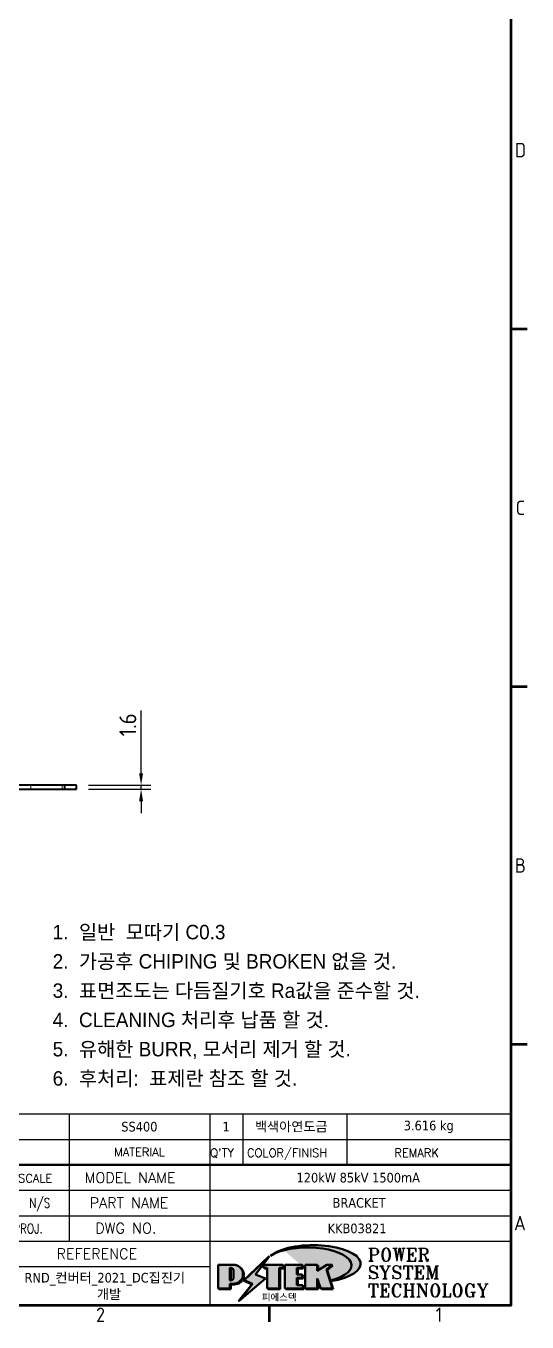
# Model space of a CAD drawing. Header units: millimetres. Extents: x 0 to 1682, y 0 to 1188.
# Drawn here: x 1441 to 1649, y 33 to 571 of the extents above; entities that cross this region are included whole.
import ezdxf
from ezdxf.enums import TextEntityAlignment as Align

# ---------------------------------------------------------------- set-up
doc = ezdxf.new("R2010")
doc.units = ezdxf.units.MM
doc.header["$LTSCALE"] = 2
doc.linetypes.add('DASHED', pattern=[0.2067, 0.1654, -0.0413])
doc.layers.get('0').update_dxf_attribs({"color": 3, "lineweight": 25})
for name, color, linetype, lineweight in [('가려진 것(ISO)', 2, 'DASHED', 18), ('가시적인 것(ISO)', 3, 'Continuous', 40), ('경계(ISO)', 7, 'Continuous', 70), ('기호(ISO)', 5, 'Continuous', 25), ('제목(ISO)', 7, 'Continuous', 50), ('치수(ISO)', 7, 'Continuous', 25), ('해치(ISO)', 7, 'Continuous', 18)]:
    doc.layers.add(name, color=color, linetype=linetype, lineweight=lineweight)
doc.styles.add('HAN_291', font='')
doc.styles.add('HAN_370', font='', dxfattribs={"width": 2})
doc.styles.add('ISO Proportional', font='arial.ttf')
doc.styles.add('RC_284', font='ROMANC.shx')
doc.styles.add('RC_287', font='ROMANC.shx')
doc.styles.add('RC_292', font='ROMANC.shx')
doc.styles.add('ROMANT_294', font='romant.shx')
doc.styles.add('문자 텍스트_M2B', font='isocp.shx')
doc.styles.add('치수 텍스트_PSTEK_POSCO', font='isocp.shx')
doc.styles.add('텍스트 스타일198', font='tahoma.ttf')
doc.styles.add('텍스트 스타일333', font='ROMANC.shx', dxfattribs={"width": 0.800000011920929})
doc.styles.get('HAN_291').set_extended_font_data('GulimChe')
doc.styles.get('HAN_370').set_extended_font_data('GulimChe')
doc.dimstyles.new('치수_PSTEK_POSCO', dxfattribs={"dimscale": 2, "dimtxt": 3.5, "dimasz": 2.5, "dimexe": 2, "dimexo": 2.5, "dimgap": 1, "dimtad": 1, "dimrnd": 1e-08, "dimdsep": 46, "dimtxsty": '치수 텍스트_PSTEK_POSCO', "dimcen": 0.09, "dimdle": 10, "dimclrd": 7, "dimclre": 7, "dimclrt": 2, "dimadec": 1, "dimazin": 2, "dimtfac": 1, "dimtmove": 0, "dimatfit": 3, "dimfxl": 0, "dimtolj": 1, "dimlwd": -1, "dimlwe": -1, "dimarcsym": 0})

# ---------------------------------------------------------------- blocks, each defined once
blk = doc.blocks.new('경계 Default Border')
at = {"layer": '경계(ISO)'}
for p, q in [((820.9999847412109, 222.7499961853027), (824.4000244140625, 222.7499961853027)), ((820.9999847412109, 148.5000038146973), (824.4000244140625, 148.5000038146973)), ((820.9999847412109, 74.25000190734863), (824.4000244140625, 74.25000190734863)), ((770.9166717529297, 20), (770.9166717529297, 16.59999966621399))]:
    blk.add_line(p, q, dxfattribs=at)
at = {"layer": '경계(ISO)', "flags": 128}
blk.add_lwpolyline([(20, 20), (20, 574.0000152587891), (820.9999847412109, 574.0000152587891), (820.9999847412109, 20), (20, 20)], dxfattribs=at)
at = {"layer": '경계(ISO)', "color": 2, "char_height": 3.00000011920929, "attachment_point": 7, "style": '문자 텍스트_M2B'}
for s, insert in [('D', (821.878270202895, 258.3463944559917)), ('C', (822.0445395201643, 184.0963944559917)), ('B', (821.878270202895, 109.8463944559917)), ('A', (821.7144008173592, 35.61784856929444)), ('2', (735.0027394168841, 16.57139439638704)), ('1', (805.4443994374815, 16.59999988079071))]:
    blk.add_mtext(s, dxfattribs=dict(at, insert=insert))
blk = doc.blocks.new('제목 블록 PSTEK')
for color, points in [(252, [(317.2195697678507, 17.0593801673321), (322.0326348870767, 21.62682475217465), (322.2781991042243, 21.94392121864296), (317.0471853425802, 16.97985676345368), (318.7512090904202, 16.1899260703855), (316.0018030350395, 12.71868385740789), (316.3356552234328, 13.00206718743325), (318.9235935156908, 16.2694494742633)]), (5, [(321.6183518841322, 17.4193704504104), (319.5281351041078, 18.24969419629727), (322.4505835294948, 22.02344462252142), (317.2195697678507, 17.0593801673321), (318.9235935156908, 16.2694494742633), (316.1741874603099, 12.79820726128571)]), (1, [(324.4839107253602, 19.60711530335299), (325.2419748254881, 19.60711530335299), (325.2419748254881, 20.25857663940324), (321.2266040451076, 20.25857663940324), (321.2266040451076, 19.60711530335299), (321.9846681452406, 19.60711530335299), (321.9846681452406, 15.3430047401139), (324.4839107253602, 15.3430047401139)]), (252, [(321.9846681452406, 19.60711530335299), (321.4042753185749, 19.60711530335299), (321.4042753185749, 19.45905590879572), (321.9846681452406, 19.45905590879572)]), (252, [(324.6615819988275, 19.45905590879572), (325.4196460989604, 19.45905590879572), (325.4196460989604, 20.11051724484596), (325.2419748254881, 20.11051724484596), (325.2419748254881, 19.60711530335299), (324.4839107253602, 19.60711530335299), (324.4839107253602, 15.3430047401139), (322.1623394187076, 15.3430047401139), (322.1623394187076, 15.19494534555726), (324.6615819988275, 15.19494534555726)]), (1, [(329.2277337269622, 20.25857663940324), (325.65654113025, 20.25857663940324), (325.65654113025, 15.3430047401139), (329.3580259941756, 15.3430047401139), (329.3580259941756, 15.9944660761648), (328.1137701654877, 15.9944660761648), (328.1137701654877, 17.56360607323003), (329.2277337269622, 17.56360607323003), (329.2277337269622, 18.25543873810179), (328.1137701654877, 18.25543873810179), (328.1137701654877, 19.60711530335299), (329.2277337269622, 19.60711530335299)]), (252, [(328.2914414389548, 19.45905590879572), (329.4054050004294, 19.45905590879572), (329.4054050004294, 20.11051724484596), (329.2277337269622, 20.11051724484596), (329.2277337269622, 19.60711530335299), (328.1137701654877, 19.60711530335299), (328.1137701654877, 18.25543873810179), (328.2914414389548, 18.25543873810179)]), (1, [(332.3312149849806, 20.25857663940324), (329.8592894925411, 20.25857663940324), (329.8592894925411, 15.3430047401139), (332.3312149849806, 15.3430047401139), (332.3312149849806, 17.4318630164523), (333.0701931098801, 15.3430047401139), (335.4855464857051, 15.3430047401139), (334.2514536401189, 19.30614745124769), (335.4379594596742, 20.25857663940324), (334.3071782107978, 20.25857663940324), (332.3312149849806, 18.99741471888304)]), (252, [(332.5088862584528, 20.1105172448466), (332.3312149849806, 20.1105172448466), (332.3312149849806, 18.99741471888368), (332.5088862584528, 19.11081371413894)]), (252, [(335.6156307331414, 20.11051724484596), (335.2535118015555, 20.11051724484596), (334.2514536401189, 19.30614745124769), (335.4855464857051, 15.3430047401139), (333.1954852176545, 15.3430047401139), (333.2478643833523, 15.19494534555726), (335.6632177591723, 15.19494534555726), (334.4291249135862, 19.15808805669106)]), (252, [(328.2914414389548, 17.41554667867274), (329.4054050004294, 17.41554667867274), (329.4054050004294, 18.10737934354514), (329.2277337269622, 18.10737934354514), (329.2277337269622, 17.56360607323003), (328.1137701654877, 17.56360607323003), (328.1137701654877, 15.9944660761648), (328.2914414389548, 15.9944660761648)]), (252, [(332.5088862584528, 16.92964231796647), (332.3312149849806, 17.43186301645164), (332.3312149849806, 15.3430047401139), (330.0369607660135, 15.3430047401139), (330.0369607660135, 15.19494534555726), (332.5088862584528, 15.19494534555726)]), (252, [(329.5356972676428, 15.8464066816075), (329.3580259941756, 15.8464066816075), (329.3580259941756, 15.3430047401139), (325.8342124037171, 15.3430047401139), (325.8342124037171, 15.19494534555726), (329.5356972676428, 15.19494534555726)])]:
    blk.add_hatch(color=color).paths.add_polyline_path(points)
h = blk.add_hatch(color=1)
edge = h.paths.add_edge_path(flags=0)
edge.add_line((314.2242174273352, 19.60711530335299), (314.2242174273352, 17.00126995915134))
edge.add_line((314.2242174273352, 17.00126995915134), (314.3485873187598, 17.00126995915134))
edge.add_arc((314.3485873187598, 17.6527312952023), 0.6514613360509371, 270, 360)
edge.add_line((315.0000486548106, 17.6527312952023), (315.0000486548106, 18.95565396730211))
edge.add_arc((314.3485873187598, 18.95565396730212), 0.6514613360508712, 0, 90)
edge.add_line((314.3485873187598, 19.60711530335299), (314.2242174273352, 19.60711530335299))
edge = h.paths.add_edge_path()
edge.add_arc((314.9847713324306, 18.28938669179658), 1.969189947606664, 269.9999999999959, 450)
edge.add_line((314.9847713324306, 20.25857663940318), (311.7664314776902, 20.25857663940324))
edge.add_line((311.7664314776902, 20.25857663940324), (311.7664314776902, 15.3430047401139))
edge.add_line((311.7664314776902, 15.3430047401139), (314.2242174273352, 15.3430047401139))
edge.add_line((314.2242174273352, 15.3430047401139), (314.2242174273352, 16.32019674418991))
edge.add_line((314.2242174273352, 16.32019674418991), (314.9847713324307, 16.32019674418991))
h = blk.add_hatch(color=252)
edge = h.paths.add_edge_path()
edge.add_arc((314.9847713324309, 18.28938669179657), 1.969189947606666, 270, 406.8278729790604)
edge.add_arc((315.1624426058984, 18.1413272972396), 1.969189947606962, -90, 53.560984836317004, ccw=False)
edge.add_line((315.1624426058984, 16.17213734963263), (314.4018887008024, 16.17213734963263))
edge.add_line((314.4018887008024, 16.17213734963263), (314.4018887008024, 15.19494534555726))
edge.add_line((314.4018887008024, 15.19494534555726), (311.9441027511573, 15.19494534555726))
edge.add_line((311.9441027511573, 15.19494534555726), (311.9441027511573, 15.3430047401139))
edge.add_line((311.9441027511573, 15.3430047401139), (314.2242174273352, 15.3430047401139))
edge.add_line((314.2242174273352, 15.3430047401139), (314.2242174273352, 16.32019674418991))
edge.add_line((314.2242174273352, 16.32019674418991), (314.9847713324309, 16.32019674418991))
h = blk.add_hatch(color=252)
edge = h.paths.add_edge_path()
edge.add_line((314.4018887008024, 19.45905590879572), (314.5262585922315, 19.45905590879572))
edge.add_arc((314.5262585922314, 18.80759457274939), 0.6514613360463194, 60.4189348879147, 90.00000000000318, ccw=False)
edge.add_arc((314.3485873187602, 18.95565396730057), 0.6514613360524251, 39.96992292766206, 90.00000000009999)
edge.add_line((314.3485873187591, 19.60711530335307), (314.2242174273352, 19.60711530335298))
edge.add_line((314.2242174273352, 19.60711530335299), (314.2242174273352, 17.00126995915134))
edge.add_line((314.2242174273352, 17.00126995915134), (314.3485873187591, 17.00126995915134))
edge.add_arc((314.3485873187568, 17.652731295233), 0.6514613360816299, 270.0000000002, 274.6930825552478)
edge.add_line((314.4018887008024, 17.0034541317032), (314.4018887008024, 19.45905590879572))
at = {"layer": '해치(ISO)', "true_color": 0x27d1fc}
h = blk.add_hatch(color=140, dxfattribs=at)
edge = h.paths.add_edge_path()
edge.add_ellipse((330.3660919371412, 20.15576403068321), major_axis=(9.100907360794343, 0), ratio=0.4069904968023172, start_angle=301.3098473703837, end_angle=507.7436900681698)
edge.add_ellipse((331.5340919371412, 20.4634168429492), major_axis=(-9.82350664112931, 0), ratio=0.3942600559756514, start_angle=111.51207141178469, end_angle=334.47025347086895, ccw=False)
edge.add_line((335.1363447531188, 16.8601935978785), (335.0955236905705, 16.99119398620872))
at = {"color": 180}
for p, q in [((182.475792979055, 11.79100474011392), (182.4757929790549, 51.56524660363496)), ((182.4757929790549, 51.56524660363496), (372.4757929537551, 51.56524660363496)), ((189.2651435055721, 51.56524660363496), (189.2651435055722, 41.00524660363494)), ((215.2152739891528, 41.00524660363494), (215.2152739891528, 51.56524660363496)), ((280.8758854511282, 51.56524660363496), (280.8758854511282, 41.00524660363494)), ((310.0881549537552, 51.56524660363496), (310.0881549537553, 41.00524660363494)), ((316.9044520275131, 51.56524660363496), (316.9044520275127, 41.00524660363494)), ((338.4566026226726, 51.56524660363496), (338.4566026226727, 41.00524660363494)), ((372.4757929537551, 51.56524660363496), (372.4757929537551, 11.79100474011389)), ((182.475792979055, 46.2852466036349), (372.4757929537551, 46.28524660363492)), ((182.475792979055, 41.00524660363493), (206.451475290024, 41.00524660363493)), ((222.9401812389276, 11.79100474011392), (222.9401812389276, 41.00524660363494)), ((239.4288871878316, 11.79100474011392), (239.4288871878316, 41.00524660363494)), ((255.9175931367356, 11.79100474011392), (255.9175931367356, 41.00524660363494)), ((268.6918866058747, 41.00524660363494), (268.6918866058747, 30.44524660363498)), ((280.8758854511282, 41.00524660363494), (280.8758854511282, 25.16524660363502)), ((310.088154953755, 41.00524660363494), (310.088154953755, 11.79100474011392)), ((182.475792979055, 35.72524660363497), (206.451475290024, 35.72524660363497)), ((198.8621818849491, 12.02524660363491), (198.8621818849491, 35.72524660363497)), ((206.451475290024, 35.72524660363497), (372.4757929537551, 35.72524660363497)), ((182.475792979055, 31.77524660363492), (206.451475290024, 31.77524660363492)), ((255.917593136736, 30.44524660363498), (372.4757929537552, 30.44524660363501)), ((182.475792979055, 27.82524660363487), (206.451475290024, 27.82524660363487)), ((255.9175931367359, 25.16524660363502), (372.4757929537552, 25.165246603635)), ((268.6918866058744, 25.16524660363502), (268.6918866058744, 11.79100474011392)), ((182.475792979055, 23.87524660363505), (206.451475290024, 23.87524660363505)), ((182.475792979055, 19.92524660363478), (206.451475290024, 19.92524660363478)), ((255.9175931367359, 19.88524660363481), (310.0881549537553, 19.88524660363481)), ((206.451475290024, 16.74100474011396), (255.9175931367359, 16.74100474011396)), ((182.475792979055, 15.97524660363496), (206.451475290024, 15.97524660363496)), ((182.475792979055, 11.79100474011392), (372.4757929537551, 11.79100474011389))]:
    blk.add_line(p, q, dxfattribs=at)
at = {"color": 7, "lineweight": 50}
for p, q in [((206.4514752900237, 11.79100474011392), (206.4514752900237, 41.00524660363494)), ((206.451475290024, 41.00524660363494), (372.4757929537551, 41.00524660363496))]:
    blk.add_line(p, q, dxfattribs=at)
at = {"color": 7}
for p, q in [((322.2781991042243, 21.94392121864296), (317.0471853425802, 16.97985676345368)), ((322.4505835294948, 22.02344462252142), (317.2195697678507, 17.0593801673321)), ((317.2195697678507, 17.0593801673321), (322.0326348870767, 21.62682475217465)), ((319.5281351041078, 18.24969419629727), (322.4505835294948, 22.02344462252142)), ((322.0326348870767, 21.62682475217465), (322.2781991042243, 21.94392121864296)), ((311.7664314776902, 20.25900474011391), (311.7664314776902, 15.34300474011391)), ((314.9847713324309, 20.25857663940324), (311.7664314776902, 20.25857663940324)), ((314.9847713324309, 20.25857663940324), (311.7664314776902, 20.25857663940324)), ((311.7664314776902, 20.25857663940324), (311.7664314776902, 15.3430047401139)), ((314.2242174273352, 17.00126995915134), (314.2242174273352, 19.60711530335299)), ((314.2242174273352, 19.60711530335299), (314.3485873187591, 19.60711530335299)), ((314.3485873187591, 19.60711530335299), (314.2242174273352, 19.60711530335299)), ((314.2242174273352, 19.60711530335299), (314.2242174273352, 17.00126995915134)), ((314.2242174273352, 17.00126995915134), (314.2242174273352, 19.60711530335299)), ((314.2242174273352, 19.60711530335299), (314.3485873187591, 19.60711530335299)), ((314.4018887008024, 19.45905590879572), (314.5262585922314, 19.45905590879572)), ((314.4018887008024, 17.0034541317032), (314.4018887008024, 19.45905590879572)), ((315.0000486548106, 18.95565396730275), (315.0000486548106, 17.65273129520161)), ((315.0000486548106, 18.95565396730275), (315.0000486548106, 17.65273129520161)), ((325.2419748254881, 20.25857663940324), (321.2266040451076, 20.25857663940324)), ((321.2266040451076, 20.25857663940324), (321.2266040451076, 19.60711530335299)), ((325.2419748254881, 20.25857663940324), (321.2266040451076, 20.25857663940324)), ((321.2266040451076, 20.25857663940324), (321.2266040451076, 19.60711530335299)), ((321.2266040451076, 19.60711530335299), (321.9846681452406, 19.60711530335299)), ((321.2266040451076, 19.60711530335299), (321.9846681452406, 19.60711530335299)), ((321.4042753185749, 19.60711530335299), (321.4042753185749, 19.45905590879572)), ((321.9846681452406, 19.60711530335299), (321.4042753185749, 19.60711530335299)), ((321.4042753185749, 19.45905590879572), (321.9846681452406, 19.45905590879572)), ((321.9846681452406, 19.60711530335299), (321.9846681452406, 15.3430047401139)), ((321.9846681452406, 19.45905590879572), (321.9846681452406, 19.60711530335299)), ((321.9846681452406, 19.60711530335299), (321.9846681452406, 15.3430047401139)), ((324.4839107253602, 19.60711530335299), (325.2419748254881, 19.60711530335299)), ((324.4839107253602, 15.3430047401139), (324.4839107253602, 19.60711530335299)), ((325.2419748254881, 19.60711530335299), (324.4839107253602, 19.60711530335299)), ((324.4839107253602, 19.60711530335299), (324.4839107253602, 15.3430047401139)), ((324.4839107253602, 19.60711530335299), (325.2419748254881, 19.60711530335299)), ((324.4839107253602, 15.3430047401139), (324.4839107253602, 19.60711530335299)), ((324.6615819988275, 19.45905590879572), (325.4196460989604, 19.45905590879572)), ((324.6615819988275, 15.19494534555726), (324.6615819988275, 19.45905590879572)), ((325.2419748254881, 19.60711530335299), (325.2419748254881, 20.25857663940324)), ((325.2419748254881, 19.60711530335299), (325.2419748254881, 20.25857663940324)), ((325.4196460989604, 20.11051724484596), (325.2419748254881, 20.11051724484596)), ((325.2419748254881, 20.11051724484596), (325.2419748254881, 19.60711530335299)), ((325.4196460989604, 19.45905590879572), (325.4196460989604, 20.11051724484596)), ((329.2277337269622, 20.25857663940324), (325.65654113025, 20.25857663940324)), ((325.65654113025, 20.25857663940324), (325.65654113025, 15.3430047401139)), ((325.65654113025, 20.25857663940324), (325.65654113025, 15.3430047401139)), ((329.2277337269622, 20.25857663940324), (325.65654113025, 20.25857663940324)), ((328.1137701654877, 18.25543873810179), (328.1137701654877, 19.60711530335299)), ((328.1137701654877, 19.60711530335299), (329.2277337269622, 19.60711530335299)), ((329.2277337269622, 19.60711530335299), (328.1137701654877, 19.60711530335299)), ((328.1137701654877, 19.60711530335299), (328.1137701654877, 18.25543873810179)), ((328.1137701654877, 18.25543873810179), (328.1137701654877, 19.60711530335299)), ((328.1137701654877, 19.60711530335299), (329.2277337269622, 19.60711530335299)), ((328.2914414389548, 18.25543873810179), (328.2914414389548, 19.45905590879572)), ((328.2914414389548, 19.45905590879572), (329.4054050004294, 19.45905590879572)), ((329.2277337269622, 19.60711530335299), (329.2277337269622, 20.25857663940324)), ((329.2277337269622, 19.60711530335299), (329.2277337269622, 20.25857663940324)), ((329.4054050004294, 20.11051724484596), (329.2277337269622, 20.11051724484596)), ((329.2277337269622, 20.11051724484596), (329.2277337269622, 19.60711530335299)), ((329.4054050004294, 19.45905590879572), (329.4054050004294, 20.11051724484596)), ((332.3312149849806, 20.25857663940324), (329.8592894925411, 20.25857663940324)), ((329.8592894925411, 20.25857663940324), (329.8592894925411, 15.3430047401139)), ((329.8592894925411, 20.25857663940324), (329.8592894925411, 15.3430047401139)), ((332.3312149849806, 20.25857663940324), (329.8592894925411, 20.25857663940324)), ((334.3071782107978, 20.25857663940324), (332.3312149849806, 18.99741471888304)), ((332.3312149849806, 18.99741471888304), (332.3312149849806, 20.25857663940324)), ((334.3071782107978, 20.25857663940324), (332.3312149849806, 18.99741471888304)), ((332.3312149849806, 18.99741471888304), (332.3312149849806, 20.25857663940324)), ((332.5088862584528, 20.1105172448466), (332.3312149849806, 20.1105172448466)), ((332.3312149849806, 20.1105172448466), (332.3312149849806, 18.99741471888368)), ((332.3312149849806, 18.99741471888368), (332.5088862584528, 19.11081371413894)), ((332.5088862584528, 19.11081371413894), (332.5088862584528, 20.1105172448466)), ((334.2514536401189, 19.30614745124769), (335.4379594596742, 20.25857663940324)), ((334.2514536401189, 19.30614745124769), (335.4379594596742, 20.25857663940324)), ((335.2535118015555, 20.11051724484596), (334.2514536401189, 19.30614745124769)), ((335.4855464857051, 15.3430047401139), (334.2514536401189, 19.30614745124769)), ((334.2514536401189, 19.30614745124769), (335.4855464857051, 15.3430047401139)), ((335.4855464857051, 15.3430047401139), (334.2514536401189, 19.30614745124769)), ((335.4379594596742, 20.25857663940324), (334.3071782107978, 20.25857663940324)), ((335.4379594596742, 20.25857663940324), (334.3071782107978, 20.25857663940324)), ((334.4291249135862, 19.15808805669104), (335.6156307331414, 20.11051724484596)), ((335.6632177591723, 15.19494534555726), (334.4291249135862, 19.15808805669104)), ((335.6156307331414, 20.11051724484596), (335.2535118015555, 20.11051724484596)), ((314.3485873187591, 17.00126995915134), (314.2242174273352, 17.00126995915134)), ((314.2242174273352, 17.00126995915134), (314.3485873187591, 17.00126995915134)), ((314.3485873187591, 17.00126995915134), (314.2242174273352, 17.00126995915134)), ((314.2242174273352, 16.32019674418991), (314.9847713324309, 16.32019674418991)), ((314.2242174273352, 15.3430047401139), (314.2242174273352, 16.32019674418991)), ((314.9847713324309, 16.32019674418991), (314.2242174273352, 16.32019674418991)), ((314.2242174273352, 16.32019674418991), (314.2242174273352, 15.3430047401139)), ((314.2242174273352, 16.32019674418991), (314.9847713324309, 16.32019674418991)), ((314.2242174273352, 15.3430047401139), (314.2242174273352, 16.32019674418991)), ((314.4018887008024, 16.17213734963263), (315.162442605898, 16.17213734963263)), ((314.4018887008024, 15.19494534555726), (314.4018887008024, 16.17213734963263)), ((318.7512090904202, 16.1899260703855), (316.0018030350395, 12.71868385740789)), ((316.1741874603099, 12.79820726128571), (321.6183518841322, 17.4193704504104)), ((318.9235935156908, 16.2694494742633), (316.1741874603099, 12.79820726128571)), ((316.3356552234328, 13.00206718743325), (318.9235935156908, 16.2694494742633)), ((317.0471853425802, 16.97985676345368), (318.7512090904202, 16.1899260703855)), ((318.9235935156908, 16.2694494742633), (317.2195697678507, 17.0593801673321)), ((317.2195697678507, 17.0593801673321), (318.9235935156908, 16.2694494742633)), ((321.6183518841322, 17.4193704504104), (319.5281351041078, 18.24969419629727)), ((329.2277337269622, 18.25543873810179), (328.1137701654877, 18.25543873810179)), ((328.1137701654877, 18.25543873810179), (328.2914414389548, 18.25543873810179)), ((329.2277337269622, 18.25543873810179), (328.1137701654877, 18.25543873810179)), ((328.1137701654877, 17.56360607323003), (329.2277337269622, 17.56360607323003)), ((328.1137701654877, 15.9944660761648), (328.1137701654877, 17.56360607323003)), ((329.2277337269622, 17.56360607323003), (328.1137701654877, 17.56360607323003)), ((328.1137701654877, 17.56360607323003), (328.1137701654877, 15.9944660761648)), ((328.1137701654877, 17.56360607323003), (329.2277337269622, 17.56360607323003)), ((328.1137701654877, 15.9944660761648), (328.1137701654877, 17.56360607323003)), ((328.2914414389548, 15.9944660761648), (328.2914414389548, 17.41554667867274)), ((328.2914414389548, 17.41554667867274), (329.4054050004294, 17.41554667867274)), ((329.2277337269622, 17.56360607323003), (329.2277337269622, 18.25543873810179)), ((329.2277337269622, 17.56360607323003), (329.2277337269622, 18.25543873810179)), ((329.4054050004294, 18.10737934354514), (329.2277337269622, 18.10737934354514)), ((329.2277337269622, 18.10737934354514), (329.2277337269622, 17.56360607323003)), ((329.4054050004294, 17.41554667867274), (329.4054050004294, 18.10737934354514)), ((332.3312149849806, 17.4318630164523), (333.0701931098801, 15.3430047401139)), ((332.3312149849806, 15.3430047401139), (332.3312149849806, 17.4318630164523)), ((332.5088862584528, 16.92964231796647), (332.3312149849806, 17.43186301645164)), ((332.3312149849806, 17.43186301645164), (332.3312149849806, 15.3430047401139)), ((332.3312149849806, 17.4318630164523), (333.0701931098801, 15.3430047401139)), ((332.3312149849806, 15.3430047401139), (332.3312149849806, 17.4318630164523)), ((332.5088862584528, 15.19494534555726), (332.5088862584528, 16.92964231796647)), ((345.0447381189468, 17.50375595811051), (344.9867755289346, 17.689895936919)), ((311.7664314776902, 15.3430047401139), (314.2242174273352, 15.3430047401139)), ((311.7664314776902, 15.3430047401139), (314.2242174273352, 15.3430047401139)), ((314.2242174273352, 15.3430047401139), (311.9441027511573, 15.3430047401139)), ((311.9441027511573, 15.3430047401139), (311.9441027511573, 15.19494534555726)), ((311.9441027511573, 15.19494534555726), (314.4018887008024, 15.19494534555726)), ((321.9846681452406, 15.3430047401139), (324.4839107253602, 15.3430047401139)), ((321.9846681452406, 15.3430047401139), (324.4839107253602, 15.3430047401139)), ((324.4839107253602, 15.3430047401139), (322.1623394187076, 15.3430047401139)), ((322.1623394187076, 15.3430047401139), (322.1623394187076, 15.19494534555726)), ((322.1623394187076, 15.19494534555726), (324.6615819988275, 15.19494534555726)), ((325.65654113025, 15.3430047401139), (329.3580259941756, 15.3430047401139)), ((325.65654113025, 15.3430047401139), (329.3580259941756, 15.3430047401139)), ((329.3580259941756, 15.3430047401139), (325.8342124037171, 15.3430047401139)), ((325.8342124037171, 15.3430047401139), (325.8342124037171, 15.19494534555726)), ((325.8342124037171, 15.19494534555726), (329.5356972676428, 15.19494534555726)), ((329.3580259941756, 15.9944660761648), (328.1137701654877, 15.9944660761648)), ((328.1137701654877, 15.9944660761648), (328.2914414389548, 15.9944660761648)), ((329.3580259941756, 15.9944660761648), (328.1137701654877, 15.9944660761648)), ((329.3580259941756, 15.3430047401139), (329.3580259941756, 15.9944660761648)), ((329.3580259941756, 15.3430047401139), (329.3580259941756, 15.9944660761648)), ((329.5356972676428, 15.8464066816075), (329.3580259941756, 15.8464066816075)), ((329.3580259941756, 15.8464066816075), (329.3580259941756, 15.3430047401139)), ((329.5356972676428, 15.19494534555726), (329.5356972676428, 15.8464066816075)), ((329.8592894925411, 15.3430047401139), (332.3312149849806, 15.3430047401139)), ((329.8592894925411, 15.3430047401139), (332.3312149849806, 15.3430047401139)), ((332.3312149849806, 15.3430047401139), (330.0369607660135, 15.3430047401139)), ((330.0369607660135, 15.3430047401139), (330.0369607660135, 15.19494534555726)), ((330.0369607660135, 15.19494534555726), (332.5088862584528, 15.19494534555726)), ((333.0701931098801, 15.3430047401139), (335.4855464857051, 15.3430047401139)), ((333.0701931098801, 15.3430047401139), (335.4855464857051, 15.3430047401139)), ((335.4855464857051, 15.3430047401139), (333.1954852176545, 15.3430047401139)), ((333.1954852176545, 15.3430047401139), (333.2478643833523, 15.19494534555726)), ((333.2478643833523, 15.19494534555726), (335.6632177591723, 15.19494534555726)), ((316.0018030350395, 12.71868385740789), (316.3356552234328, 13.00206718743325))]:
    blk.add_line(p, q, dxfattribs=at)
at = {"color": 5}
for p, q in [((322.4505835294948, 22.02344462252142), (317.2195697678507, 17.0593801673321)), ((319.5281351041078, 18.24969419629727), (322.4505835294948, 22.02344462252142)), ((316.1741874603099, 12.79820726128571), (321.6183518841322, 17.4193704504104)), ((318.9235935156908, 16.2694494742633), (316.1741874603099, 12.79820726128571)), ((317.2195697678507, 17.0593801673321), (318.9235935156908, 16.2694494742633)), ((321.6183518841322, 17.4193704504104), (319.5281351041078, 18.24969419629727))]:
    blk.add_line(p, q, dxfattribs=at)
at = {"color": 1}
for p, q in [((314.9847713324309, 20.25857663940324), (311.7664314776902, 20.25857663940324)), ((311.7664314776902, 20.25857663940324), (311.7664314776902, 15.3430047401139)), ((314.2242174273352, 17.00126995915134), (314.2242174273352, 19.60711530335299)), ((314.2242174273352, 19.60711530335299), (314.3485873187591, 19.60711530335299)), ((315.0000486548106, 18.95565396730275), (315.0000486548106, 17.65273129520161)), ((325.2419748254881, 20.25857663940324), (321.2266040451076, 20.25857663940324)), ((321.2266040451076, 20.25857663940324), (321.2266040451076, 19.60711530335299)), ((321.2266040451076, 19.60711530335299), (321.9846681452406, 19.60711530335299)), ((321.9846681452406, 19.60711530335299), (321.9846681452406, 15.3430047401139)), ((324.4839107253602, 19.60711530335299), (325.2419748254881, 19.60711530335299)), ((324.4839107253602, 15.3430047401139), (324.4839107253602, 19.60711530335299)), ((325.2419748254881, 19.60711530335299), (325.2419748254881, 20.25857663940324)), ((329.2277337269622, 20.25857663940324), (325.65654113025, 20.25857663940324)), ((325.65654113025, 20.25857663940324), (325.65654113025, 15.3430047401139)), ((328.1137701654877, 18.25543873810179), (328.1137701654877, 19.60711530335299)), ((328.1137701654877, 19.60711530335299), (329.2277337269622, 19.60711530335299)), ((329.2277337269622, 19.60711530335299), (329.2277337269622, 20.25857663940324)), ((332.3312149849806, 20.25857663940324), (329.8592894925411, 20.25857663940324)), ((329.8592894925411, 20.25857663940324), (329.8592894925411, 15.3430047401139)), ((334.3071782107978, 20.25857663940324), (332.3312149849806, 18.99741471888304)), ((332.3312149849806, 18.99741471888304), (332.3312149849806, 20.25857663940324)), ((334.2514536401189, 19.30614745124769), (335.4379594596742, 20.25857663940324)), ((335.4855464857051, 15.3430047401139), (334.2514536401189, 19.30614745124769)), ((335.4379594596742, 20.25857663940324), (334.3071782107978, 20.25857663940324)), ((314.3485873187591, 17.00126995915134), (314.2242174273352, 17.00126995915134)), ((314.2242174273352, 16.32019674418991), (314.9847713324309, 16.32019674418991)), ((314.2242174273352, 15.3430047401139), (314.2242174273352, 16.32019674418991)), ((329.2277337269622, 18.25543873810179), (328.1137701654877, 18.25543873810179)), ((328.1137701654877, 17.56360607323003), (329.2277337269622, 17.56360607323003)), ((328.1137701654877, 15.9944660761648), (328.1137701654877, 17.56360607323003)), ((329.2277337269622, 17.56360607323003), (329.2277337269622, 18.25543873810179)), ((332.3312149849806, 17.4318630164523), (333.0701931098801, 15.3430047401139)), ((332.3312149849806, 15.3430047401139), (332.3312149849806, 17.4318630164523)), ((311.7664314776902, 15.3430047401139), (314.2242174273352, 15.3430047401139)), ((321.9846681452406, 15.3430047401139), (324.4839107253602, 15.3430047401139)), ((325.65654113025, 15.3430047401139), (329.3580259941756, 15.3430047401139)), ((329.3580259941756, 15.9944660761648), (328.1137701654877, 15.9944660761648)), ((329.3580259941756, 15.3430047401139), (329.3580259941756, 15.9944660761648)), ((329.8592894925411, 15.3430047401139), (332.3312149849806, 15.3430047401139)), ((333.0701931098801, 15.3430047401139), (335.4855464857051, 15.3430047401139))]:
    blk.add_line(p, q, dxfattribs=at)
at = {"color": 7}
for centre, radius, start, end in [((314.3485873187598, 18.95565396730211), 0.6514613360508712, 0, 90), ((314.3485873187602, 18.95565396730057), 0.6514613360524251, 39.96992292766117, 90), ((314.3485873187598, 18.95565396730212), 0.6514613360508712, 0, 90), ((314.5262585922314, 18.80759457274939), 0.6514613360463193, 60.41893488791137, 90), ((314.9847713324309, 18.28938669179658), 1.969189947606665, 270, 90), ((314.9847713324309, 18.28938669179658), 1.969189947606665, 270, 90), ((314.9847713324307, 18.2893866917965), 1.969189947606594, 270, 46.82787297909833), ((315.1624426058984, 18.1413272972396), 1.969189947606961, 270, 53.56098483636067), ((314.3485873187597, 17.65273129520228), 0.6514613360509381, 270, 0), ((314.3485873187598, 17.6527312952023), 0.6514613360509381, 270, 0), ((314.3485873187568, 17.652731295233), 0.6514613360816299, 270, 274.6930825552478)]:
    blk.add_arc(centre, radius, start, end, dxfattribs=at)
at = {"color": 1}
for centre, radius, start, end in [((314.3485873187598, 18.95565396730211), 0.6514613360508712, 0, 90), ((314.9847713324309, 18.28938669179657), 1.969189947606665, 270, 90), ((314.3485873187598, 17.6527312952023), 0.6514613360509381, 270, 0)]:
    blk.add_arc(centre, radius, start, end, dxfattribs=at)
at = {"layer": '제목(ISO)', "lineweight": 18}
blk.add_line((182.475792979055, 35.72500474011393), (182.475792979055, 11.79100474011392), dxfattribs=at)
at = {"layer": '제목(ISO)'}
for p, q in [((322.2781991042243, 21.94392121864296), (317.0471853425802, 16.97985676345368)), ((322.4505835294948, 22.02344462252142), (317.2195697678507, 17.0593801673321)), ((317.2195697678507, 17.0593801673321), (322.0326348870767, 21.62682475217465)), ((319.5281351041078, 18.24969419629727), (322.4505835294948, 22.02344462252142)), ((322.0326348870767, 21.62682475217465), (322.2781991042243, 21.94392121864296)), ((314.9847713324306, 20.25857663940324), (311.7664314776902, 20.25857663940324)), ((311.7664314776902, 20.25857663940324), (311.7664314776902, 15.3430047401139)), ((314.2242174273352, 17.00126995915134), (314.2242174273352, 19.60711530335299)), ((314.2242174273352, 19.60711530335299), (314.3485873187598, 19.60711530335299)), ((314.3485873187591, 19.60711530335299), (314.2242174273352, 19.60711530335299)), ((314.2242174273352, 19.60711530335299), (314.2242174273352, 17.00126995915134)), ((314.4018887008024, 19.45905590879572), (314.5262585922314, 19.45905590879572)), ((314.4018887008024, 17.0034541317032), (314.4018887008024, 19.45905590879572)), ((315.0000486548106, 18.95565396730211), (315.0000486548106, 17.6527312952023)), ((325.2419748254881, 20.25857663940324), (321.2266040451076, 20.25857663940324)), ((321.2266040451076, 20.25857663940324), (321.2266040451076, 19.60711530335299)), ((321.2266040451076, 19.60711530335299), (321.9846681452406, 19.60711530335299)), ((321.9846681452406, 19.60711530335299), (321.4042753185749, 19.60711530335299)), ((321.4042753185749, 19.60711530335299), (321.4042753185749, 19.45905590879572)), ((321.4042753185749, 19.45905590879572), (321.9846681452406, 19.45905590879572)), ((321.9846681452406, 19.60711530335299), (321.9846681452406, 15.3430047401139)), ((321.9846681452406, 19.45905590879572), (321.9846681452406, 19.60711530335299)), ((324.4839107253602, 19.60711530335299), (325.2419748254881, 19.60711530335299)), ((324.4839107253602, 15.3430047401139), (324.4839107253602, 19.60711530335299)), ((325.2419748254881, 19.60711530335299), (324.4839107253602, 19.60711530335299)), ((324.4839107253602, 19.60711530335299), (324.4839107253602, 15.3430047401139)), ((324.6615819988275, 19.45905590879572), (325.4196460989604, 19.45905590879572)), ((324.6615819988275, 15.19494534555726), (324.6615819988275, 19.45905590879572)), ((325.2419748254881, 19.60711530335299), (325.2419748254881, 20.25857663940324)), ((325.4196460989604, 20.11051724484596), (325.2419748254881, 20.11051724484596)), ((325.2419748254881, 20.11051724484596), (325.2419748254881, 19.60711530335299)), ((325.4196460989604, 19.45905590879572), (325.4196460989604, 20.11051724484596)), ((329.2277337269622, 20.25857663940324), (325.65654113025, 20.25857663940324)), ((325.65654113025, 20.25857663940324), (325.65654113025, 15.3430047401139)), ((328.1137701654877, 18.25543873810179), (328.1137701654877, 19.60711530335299)), ((328.1137701654877, 19.60711530335299), (329.2277337269622, 19.60711530335299)), ((329.2277337269622, 19.60711530335299), (328.1137701654877, 19.60711530335299)), ((328.1137701654877, 19.60711530335299), (328.1137701654877, 18.25543873810179)), ((328.2914414389548, 19.45905590879572), (329.4054050004294, 19.45905590879572)), ((328.2914414389548, 18.25543873810179), (328.2914414389548, 19.45905590879572)), ((329.2277337269622, 19.60711530335299), (329.2277337269622, 20.25857663940324)), ((329.4054050004294, 20.11051724484596), (329.2277337269622, 20.11051724484596)), ((329.2277337269622, 20.11051724484596), (329.2277337269622, 19.60711530335299)), ((329.4054050004294, 19.45905590879572), (329.4054050004294, 20.11051724484596)), ((332.3312149849806, 20.25857663940324), (329.8592894925411, 20.25857663940324)), ((329.8592894925411, 20.25857663940324), (329.8592894925411, 15.3430047401139)), ((334.3071782107978, 20.25857663940324), (332.3312149849806, 18.99741471888304)), ((332.3312149849806, 18.99741471888304), (332.3312149849806, 20.25857663940324)), ((332.5088862584528, 20.1105172448466), (332.3312149849806, 20.1105172448466)), ((332.3312149849806, 20.1105172448466), (332.3312149849806, 18.99741471888368)), ((332.3312149849806, 18.99741471888368), (332.5088862584528, 19.11081371413894)), ((332.5088862584528, 19.11081371413894), (332.5088862584528, 20.1105172448466)), ((334.2514536401189, 19.30614745124769), (335.4379594596742, 20.25857663940324)), ((335.2535118015555, 20.11051724484596), (334.2514536401189, 19.30614745124769)), ((335.4855464857051, 15.3430047401139), (334.2514536401189, 19.30614745124769)), ((334.2514536401189, 19.30614745124769), (335.4855464857051, 15.3430047401139)), ((335.4379594596742, 20.25857663940324), (334.3071782107978, 20.25857663940324)), ((334.4291249135862, 19.15808805669106), (335.6156307331414, 20.11051724484596)), ((335.6632177591723, 15.19494534555726), (334.4291249135862, 19.15808805669106)), ((335.6156307331414, 20.11051724484596), (335.2535118015555, 20.11051724484596)), ((314.3485873187598, 17.00126995915134), (314.2242174273352, 17.00126995915134)), ((314.2242174273352, 17.00126995915134), (314.3485873187591, 17.00126995915134)), ((314.2242174273352, 15.3430047401139), (314.2242174273352, 16.32019674418991)), ((314.2242174273352, 16.32019674418991), (314.9847713324307, 16.32019674418991)), ((314.9847713324309, 16.32019674418991), (314.2242174273352, 16.32019674418991)), ((314.2242174273352, 16.32019674418991), (314.2242174273352, 15.3430047401139)), ((314.4018887008024, 15.19494534555726), (314.4018887008024, 16.17213734963263)), ((314.4018887008024, 16.17213734963263), (315.1624426058984, 16.17213734963263)), ((318.7512090904202, 16.1899260703855), (316.0018030350395, 12.71868385740789)), ((316.1741874603099, 12.79820726128571), (321.6183518841322, 17.4193704504104)), ((318.9235935156908, 16.2694494742633), (316.1741874603099, 12.79820726128571)), ((316.3356552234328, 13.00206718743325), (318.9235935156908, 16.2694494742633)), ((317.0471853425802, 16.97985676345368), (318.7512090904202, 16.1899260703855)), ((317.2195697678507, 17.0593801673321), (318.9235935156908, 16.2694494742633)), ((318.9235935156908, 16.2694494742633), (317.2195697678507, 17.0593801673321)), ((321.6183518841322, 17.4193704504104), (319.5281351041078, 18.24969419629727)), ((329.2277337269622, 18.25543873810179), (328.1137701654877, 18.25543873810179)), ((328.1137701654877, 18.25543873810179), (328.2914414389548, 18.25543873810179)), ((328.1137701654877, 15.9944660761648), (328.1137701654877, 17.56360607323003)), ((328.1137701654877, 17.56360607323003), (329.2277337269622, 17.56360607323003)), ((329.2277337269622, 17.56360607323003), (328.1137701654877, 17.56360607323003)), ((328.1137701654877, 17.56360607323003), (328.1137701654877, 15.9944660761648)), ((328.2914414389548, 17.41554667867274), (329.4054050004294, 17.41554667867274)), ((328.2914414389548, 15.9944660761648), (328.2914414389548, 17.41554667867274)), ((329.2277337269622, 17.56360607323003), (329.2277337269622, 18.25543873810179)), ((329.4054050004294, 18.10737934354514), (329.2277337269622, 18.10737934354514)), ((329.2277337269622, 18.10737934354514), (329.2277337269622, 17.56360607323003)), ((329.4054050004294, 17.41554667867274), (329.4054050004294, 18.10737934354514)), ((332.3312149849806, 15.3430047401139), (332.3312149849806, 17.4318630164523)), ((332.3312149849806, 17.4318630164523), (333.0701931098801, 15.3430047401139)), ((332.5088862584528, 16.92964231796647), (332.3312149849806, 17.43186301645164)), ((332.3312149849806, 17.43186301645164), (332.3312149849806, 15.3430047401139)), ((332.5088862584528, 15.19494534555726), (332.5088862584528, 16.92964231796647)), ((311.7664314776902, 15.3430047401139), (314.2242174273352, 15.3430047401139)), ((314.2242174273352, 15.3430047401139), (311.9441027511573, 15.3430047401139)), ((311.9441027511573, 15.3430047401139), (311.9441027511573, 15.19494534555726)), ((311.9441027511573, 15.19494534555726), (314.4018887008024, 15.19494534555726)), ((321.9846681452406, 15.3430047401139), (324.4839107253602, 15.3430047401139)), ((324.4839107253602, 15.3430047401139), (322.1623394187076, 15.3430047401139)), ((322.1623394187076, 15.3430047401139), (322.1623394187076, 15.19494534555726)), ((322.1623394187076, 15.19494534555726), (324.6615819988275, 15.19494534555726)), ((325.65654113025, 15.3430047401139), (329.3580259941756, 15.3430047401139)), ((329.3580259941756, 15.3430047401139), (325.8342124037171, 15.3430047401139)), ((325.8342124037171, 15.3430047401139), (325.8342124037171, 15.19494534555726)), ((325.8342124037171, 15.19494534555726), (329.5356972676428, 15.19494534555726)), ((329.3580259941756, 15.9944660761648), (328.1137701654877, 15.9944660761648)), ((328.1137701654877, 15.9944660761648), (328.2914414389548, 15.9944660761648)), ((329.3580259941756, 15.3430047401139), (329.3580259941756, 15.9944660761648)), ((329.5356972676428, 15.8464066816075), (329.3580259941756, 15.8464066816075)), ((329.3580259941756, 15.8464066816075), (329.3580259941756, 15.3430047401139)), ((329.5356972676428, 15.19494534555726), (329.5356972676428, 15.8464066816075)), ((329.8592894925411, 15.3430047401139), (332.3312149849806, 15.3430047401139)), ((332.3312149849806, 15.3430047401139), (330.0369607660135, 15.3430047401139)), ((330.0369607660135, 15.3430047401139), (330.0369607660135, 15.19494534555726)), ((330.0369607660135, 15.19494534555726), (332.5088862584528, 15.19494534555726)), ((333.0701931098801, 15.3430047401139), (335.4855464857051, 15.3430047401139)), ((335.4855464857051, 15.3430047401139), (333.1954852176545, 15.3430047401139)), ((333.1954852176545, 15.3430047401139), (333.2478643833523, 15.19494534555726)), ((333.2478643833523, 15.19494534555726), (335.6632177591723, 15.19494534555726)), ((316.0018030350395, 12.71868385740789), (316.3356552234328, 13.00206718743325))]:
    blk.add_line(p, q, dxfattribs=at)
at = {"layer": '제목(ISO)', "color": 4}
blk.add_line((335.1363447531188, 16.8601935978785), (335.0955236905705, 16.99119398620872), dxfattribs=at)
at = {"layer": '제목(ISO)'}
for centre, radius, start, end in [((314.3485873187598, 18.95565396730212), 0.6514613360508712, 0, 90), ((314.3485873187602, 18.95565396730057), 0.6514613360524251, 39.96992292766117, 90), ((314.5262585922314, 18.80759457274939), 0.6514613360463193, 60.41893488791137, 90), ((314.9847713324306, 18.28938669179658), 1.969189947606664, 46.82787297909431, 90), ((314.9847713324307, 18.2893866917965), 1.969189947606594, 270, 46.82787297909833), ((314.9847713324309, 18.28938669179657), 1.969189947606666, 270, 46.8278729790603), ((315.1624426058984, 18.1413272972396), 1.969189947606962, 270, 53.56098483631701), ((314.3485873187598, 17.6527312952023), 0.6514613360509371, 270, 0), ((314.3485873187568, 17.652731295233), 0.6514613360816299, 270, 274.6930825552478)]:
    blk.add_arc(centre, radius, start, end, dxfattribs=at)
at = {"layer": '제목(ISO)', "color": 4}
for centre, major_axis, ratio, start_param, end_param in [((331.5340919371412, 20.4634168429492), (9.82350664112931, 0), 0.3942600559756514, 5.087845455444478, 8.97919982663645), ((330.3660919371412, 20.15576403068321), (9.100907360794343, 0), 0.4069904968023172, 5.258848905294775, 8.861799147915196)]:
    blk.add_ellipse(centre, major_axis=major_axis, ratio=ratio, start_param=start_param, end_param=end_param, dxfattribs=at)
at = {"color": 2}
for s, height, style, p in [('NO', 1.742399930953979, 'RC_284', (184.135398793432, 42.62317362549192)), ('PART NO', 1.742399930953979, 'RC_284', (195.3359407378685, 42.62317362549192)), ('DESCRIPTION', 1.742399930953979, 'RC_284', (240.4025565652523, 42.62317362549192)), ("Q'TY", 1.742399930953979, 'RC_284', (310.1440786515383, 42.62317362549192)), ('COLOR/FINISH', 1.742399930953979, 'RC_284', (317.7725341324144, 42.62317362549192)), ('REMARK', 1.742399930953979, 'RC_284', (348.346649953877, 42.62317362549192)), (' TOLERANCE', 1.899999976158142, 'RC_287', (184.0872874387979, 37.00893196870329)), ('DRAWN', 1.899999976158142, 'RC_287', (208.9766620976279, 37.00893196870329)), ('CHECKED', 1.899999976158142, 'RC_287', (223.6856844514997, 37.00893196870329)), ('APPROVED', 1.899999976158142, 'RC_287', (239.7795453577791, 37.00893196870329)), ('UNIT', 1.742399930953979, 'RC_284', (259.1652673287452, 37.34317362549218)), ('SCALE', 1.742399930953979, 'RC_284', (270.2934779252897, 37.34317362549218)), ('MODEL NAME', 2.178000062704086, 'RC_292', (284.096330289083, 37.25462520371384)), ('0.08', 2.000000029802322, 'HAN_291', (200.5467345600617, 33.09873600004101)), ('    ~ 6', 2.000000029802322, 'HAN_291', (183.7721304966814, 32.8176515608431)), ('mm', 1.742399930953979, 'RC_284', (259.6505418159997, 32.3543089683787)), ('PART NAME', 2.178000062704086, 'RC_292', (285.1416959765849, 32.03045329421792)), ('  7 ~ 30', 2.000000029802322, 'HAN_291', (183.7721304966814, 28.70538114822415)), ('0.1', 2.000000029802322, 'HAN_291', (200.5467345600617, 28.98646558742206)), ('0.2', 2.000000029802322, 'HAN_291', (200.5467345600617, 25.10736625836028)), (' DWG NO.', 2.178000062704086, 'RC_292', (284.8124284083233, 26.75045329421772)), (' 31 ~ 120', 2.000000029802322, 'HAN_291', (183.7721304966814, 24.82628181916237)), ('121 ~ 300', 2.000000029802322, 'HAN_291', (183.7721304966814, 21.21401206133254)), ('0.4', 2.000000029802322, 'HAN_291', (200.5467345600617, 20.99509650053045)), ('SIZE', 1.742399930953979, 'RC_284', (259.1652673287452, 21.69497768947366)), ('REFERENCE', 2.178000062704086, 'RC_292', (278.2741065029841, 21.43214925458022)), ('0.6', 2.000000029802322, 'HAN_291', (200.5467345600617, 17.11599717146868)), ('301 ~ 600', 2.000000029802322, 'HAN_291', (183.7721304966814, 16.83491273227077)), ('601 ~ 1200', 2.000000029802322, 'HAN_291', (183.6802025156883, 12.84759660881125)), ('0.8', 2.000000029802322, 'HAN_291', (200.6097246063884, 13.05732192299702))]:
    blk.add_text(s, height=height, dxfattribs=dict(at, style=style)).set_placement(p)
at = {"color": 2, "style": 'RC_284'}
blk.add_text('MATERIAL', height=1.742399930953979, dxfattribs=at).set_placement((295.4820202024417, 43.64524660363492), align=Align.MIDDLE_CENTER)
at = {"color": 7, "style": '텍스트 스타일333', "width": 0.7999999523162842}
blk.add_text('N/S', height=2.000000029802322, dxfattribs=at).set_placement((274.7838860285014, 33.08524660363496), align=Align.MIDDLE_CENTER)
at = {"color": 2, "style": '텍스트 스타일333', "width": 0.7999999523162842}
blk.add_text('3rd ANGLE PROJ.', height=2.000000029802322, dxfattribs=at).set_placement((256.8430306642954, 26.76148381654429))
at = {"color": 7, "style": 'ROMANT_294'}
for s, p in [('POWER', (342.82727231297, 20.97115304607566)), ('SYSTEM', (342.82727231297, 17.3284636719184)), ('TECHNOLOGY', (342.82727231297, 13.57194088644453))]:
    blk.add_text(s, height=2.700000107288361, dxfattribs=at).set_placement(p)
at = {"color": 7, "insert": (320.8519732224835, 14.21236326823155), "char_height": 1.400000005960464, "attachment_point": 1, "line_spacing_factor": 0.3319999873638153, "style": 'HAN_370'}
blk.add_mtext('\\fHY견고딕|b0|i0;\\H1.4000;피에스텍', dxfattribs=at)
at = {"layer": '제목(ISO)', "style": '텍스트 스타일198'}
for tag, p in [('부품_번호_001', (195.8461147530121, 47.68004260673702)), ('설명_001', (231.3533153575607, 47.92245856837096)), ('재질_001', (291.700959055687, 47.92591818687281)), ("3._Q'TY_001", (312.7051684940307, 47.92188863680521)), ('4._COLOR_001', (319.4395155511755, 47.94788311323986)), ('질량\\P3;_001', (350.2952123144242, 48.1643332325385)), ('1._MODEL_NAME_001', (328.0471947388506, 37.34308406982311)), ('제목_001', (335.5349605824892, 32.12134217035067)), ('설계자_001', (209.9396160013646, 25.23446884679021)), ('부품_번호_001', (334.505355006244, 26.8052465951949)), ('시트_크기_001', (260.8406700134146, 14.8347677050446)), ('프로젝트_001', (271.6304945365308, 16.57270180080504)), ('작성_날짜_001', (207.6723224966676, 13.26600473167383)), ('프로젝트_002', (286.6403537393983, 13.14882256215354))]:
    blk.add_attdef(tag, p, '', height=2.000000029802322, dxfattribs=at)
for tag, p in [('점검자', (231.1845342133799, 26.23312567187446)), ('엔지니어링_승인자', (247.673240162284, 26.23312567187446)), ('점검_날짜', (231.1845342133799, 14.26600474011394)), ('엔지니어링_승인_날짜', (247.6732401622839, 14.26600474011394))]:
    blk.add_attdef(tag, text='', height=2.000000029802322, dxfattribs=at).set_placement(p, align=Align.MIDDLE_CENTER)
blk = doc.blocks.new('*D82')
at = {"layer": 'Defpoints', "color": 0, "transparency": 16777216}
for p in [(1461.848512034128, 255.9960343275337), (1461.848512034128, 254.3960343275337), (1488.661811255527, 255.9960343275337)]:
    blk.add_point(p, dxfattribs=at)
at = {"layer": '치수(ISO)', "color": 7, "transparency": 16777216}
for p, q in [((1488.661811255527, 260.9960343275337), (1488.661811255527, 287.0420181035528)), ((1466.848512034128, 255.9960343275337), (1492.661811255527, 255.9960343275337)), ((1466.848512034128, 254.3960343275337), (1492.661811255527, 254.3960343275337)), ((1488.661811255527, 254.3960343275337), (1488.661811255527, 255.9960343275337)), ((1488.661811255527, 249.3960343275337), (1488.661811255527, 244.3960343275337))]:
    blk.add_line(p, q, dxfattribs=at)
for points in [[(1487.828477922194, 260.9960343275337), (1489.49514458886, 260.9960343275337), (1488.661811255527, 255.9960343275337)], [(1487.828477922194, 249.3960343275337), (1489.49514458886, 249.3960343275337), (1488.661811255527, 254.3960343275337)]]:
    blk.add_solid(points, dxfattribs=at)
at = {"layer": '치수(ISO)', "color": 2, "transparency": 16777216, "insert": (1483.161811255527, 276.2947740090648), "char_height": 7, "attachment_point": 4, "rotation": 90, "style": '치수 텍스트_PSTEK_POSCO'}
blk.add_mtext('\\A1;1.6', dxfattribs=at)
blk = doc.blocks.new('주석-판금')
at = {"layer": '기호(ISO)', "color": 2, "insert": (-40.77821254730225, 16.75847050733864), "char_height": 3.00000011920929, "width": 116.6778124165837, "attachment_point": 1, "line_spacing_factor": 1.2146075963974, "style": 'ISO Proportional'}
blk.add_mtext('\\f굴림|b0|i0;\\H3.0000;1.  일반  모따기 C0.3\\P2.  가공후 CHIPING 및 BROKEN 없을 것.\\P3.  표면조도는 다듬질기호 Ra값을 준수할 것.\\P4.  CLEANING 처리후 납품 할 것.\\P5.  유해한 BURR, 모서리 제거 할 것.\\P6.  후처리:  표제란 참조 할 것.', dxfattribs=at)

msp = doc.modelspace()

# ---------------------------------------------------------------- linework, layer by layer
at = {"layer": '가려진 것(ISO)', "ltscale": 1.523657321929932}
for p, q in [((1442.948512034112, 254.3960343275336), (1442.948512034112, 255.9960343275337)), ((1455.948512034113, 254.3960343275336), (1455.948512034113, 255.9960343275337))]:
    msp.add_line(p, q, dxfattribs=at)
at = {"layer": '가시적인 것(ISO)'}
for p, q in [((1456.848512034129, 255.9960343275338), (1435.048512034129, 255.9960343275337)), ((1435.048512034129, 254.3960343275337), (1456.848512034129, 254.3960343275337)), ((1461.848512034128, 255.9960343275337), (1456.848512034129, 255.9960343275338)), ((1456.848512034129, 255.9960343275338), (1456.848512034129, 254.3960343275337)), ((1456.848512034129, 254.3960343275337), (1461.848512034128, 254.3960343275337)), ((1461.848512034128, 254.3960343275337), (1461.848512034128, 255.9960343275337))]:
    msp.add_line(p, q, dxfattribs=at)

# ---------------------------------------------------------------- block references
at = {"xscale": 2, "yscale": 2, "zscale": 2}
for name, p in [('경계 Default Border', (0, 0)), ('주석-판금', (1533.538981743327, 164.526354440719))]:
    msp.add_blockref(name, p, dxfattribs=at)
ref = msp.add_blockref('제목 블록 PSTEK', (897.0484140924896, 16.41799051977221), dxfattribs=dict(xscale=2, yscale=2, zscale=2))
ref.add_attrib('설계자_001', 'HKWAG', (1316.927646095219, 66.88692821335263), dxfattribs={"layer": '제목(ISO)', "height": 4.000000059604645, "style": '텍스트 스타일198'})
ref.add_attrib('프로젝트_001', 'RND_컨버터_2021_DC집진기', (1440.309403165551, 49.5633941213823), dxfattribs={"layer": '제목(ISO)', "height": 4.000000059604645, "style": '텍스트 스타일198'})
ref.add_attrib('4._COLOR_001', '백색아연도금', (1535.927445194841, 112.3137567462519), dxfattribs={"layer": '제목(ISO)', "height": 4.000000059604645, "style": '텍스트 스타일198'})
ref.add_attrib('시트_크기_001', 'A1', (1418.729754119319, 46.08752592986141), dxfattribs={"layer": '제목(ISO)', "height": 4.000000059604645, "style": '텍스트 스타일198'})
ref.add_attrib("3._Q'TY_001", '1', (1522.458751080551, 112.2617677933826), dxfattribs={"layer": '제목(ISO)', "height": 4.000000059604645, "style": '텍스트 스타일198'})
ref.add_attrib('작성_날짜_001', '2021-03-20', (1312.393059085825, 42.94999998311988), dxfattribs={"layer": '제목(ISO)', "height": 4.000000059604645, "style": '텍스트 스타일198'})
ref.add_attrib('재질_001', 'SS400', (1480.450332203864, 112.2698268935178), dxfattribs={"layer": '제목(ISO)', "height": 4.000000059604645, "style": '텍스트 스타일198'})
ref.add_attrib('부품_번호_001', 'KKB03821', (1566.059124104977, 70.028483710162), dxfattribs={"layer": '제목(ISO)', "height": 4.000000059604645, "style": '텍스트 스타일198'})
ref.add_attrib('1._MODEL_NAME_001', '120kW 85kV 1500mA', (1553.142803570191, 91.10415865941845), dxfattribs={"layer": '제목(ISO)', "height": 4.000000059604645, "style": '텍스트 스타일198'})
ref.add_attrib('질량\\P3;_001', '3.616 kg', (1597.638838721338, 112.7466569848492), dxfattribs={"layer": '제목(ISO)', "height": 4.000000059604645, "style": '텍스트 스타일198'})
ref.add_attrib('설명_001', 'SS400 t=1.6*120*340*627', (1359.755044807611, 112.2629076565141), dxfattribs={"layer": '제목(ISO)', "height": 4.000000059604645, "style": '텍스트 스타일198'})
ref.add_attrib('부품_번호_001', 'KKB03821', (1288.740643598514, 111.7780757332463), dxfattribs={"layer": '제목(ISO)', "height": 4.000000059604645, "style": '텍스트 스타일198'})
ref.add_attrib('제목_001', 'BRACKET', (1568.118335257468, 80.66067486047353), dxfattribs={"layer": '제목(ISO)', "height": 4.000000059604645, "style": '텍스트 스타일198'})
ref.add_attrib('프로젝트_002', '개발', (1470.329121571286, 42.71563564407928), dxfattribs={"layer": '제목(ISO)', "height": 4.000000059604645, "style": '텍스트 스타일198'})

# ---------------------------------------------------------------- dimensions: what is measured, and where the dimension line sits
at = {"layer": '치수(ISO)', "color": 7}
dim = msp.add_linear_dim(base=(1488.661811255527, 255.9960343275337), p1=(1461.848512034128, 254.3960343275337), p2=(1461.848512034128, 255.9960343275337), angle=90, dimstyle='치수_PSTEK_POSCO', override={"dimdec": 2, "dimtp": 0, "dimtm": -0, "dimtdec": 2, "dimtofl": 1, "dimatfit": 1}, dxfattribs=at)
dim.commit()
dim.dimension.update_dxf_attribs({"geometry": '*D82', "text_midpoint": (1488.661811255527, 280.6683960563089), "dimtype": 160})

doc.saveas('drawing.dxf')
